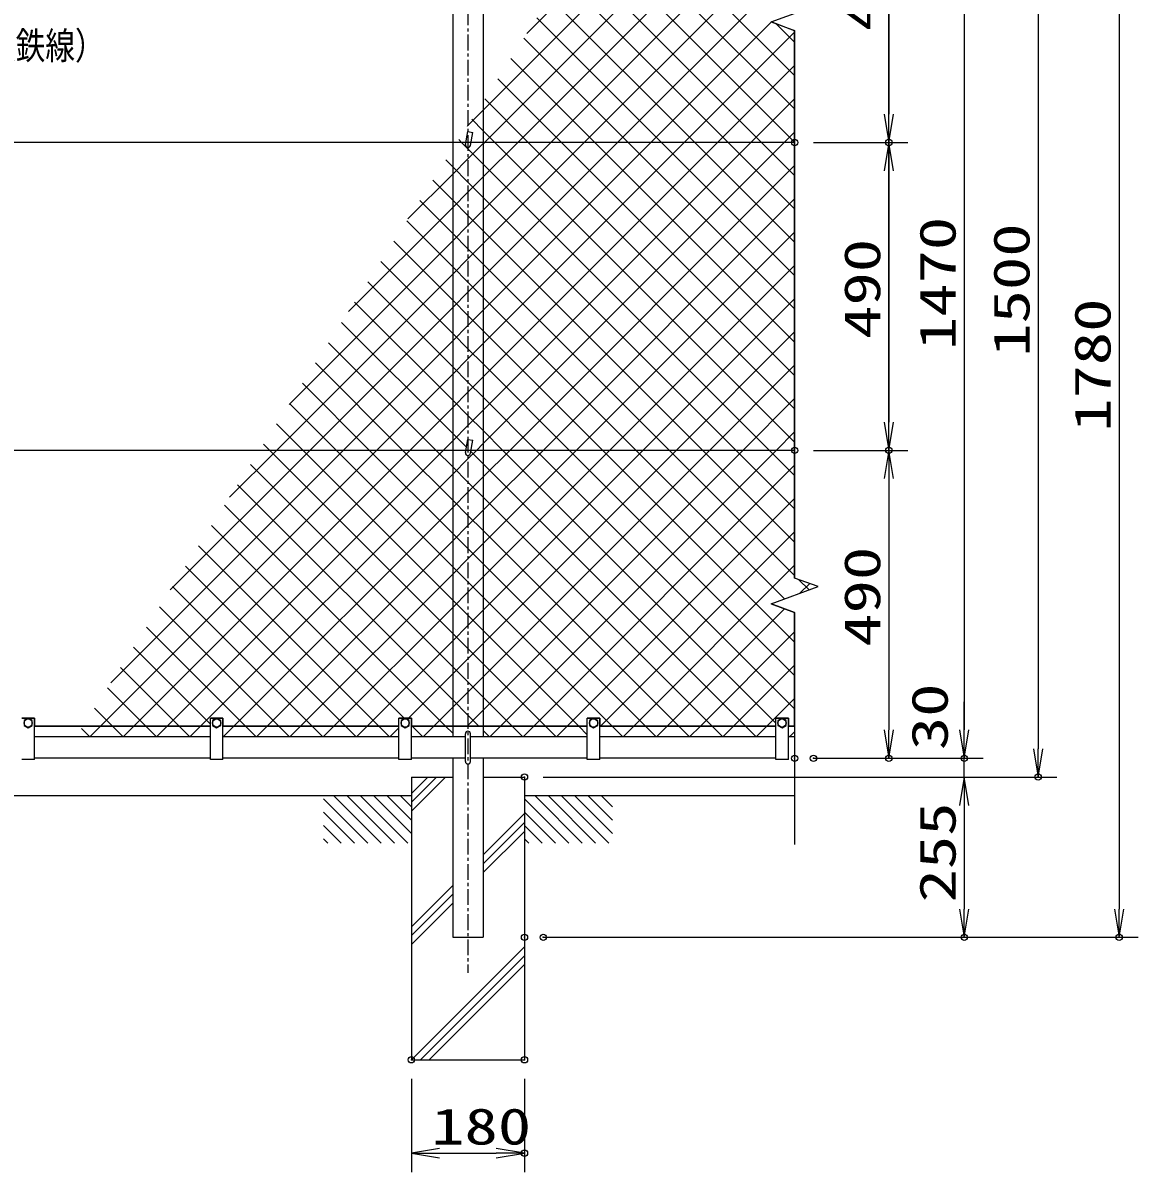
# Model space of a CAD drawing. Units: millimetres, scale not verified. Extents: x -4425 to 4425, y -3150 to 3150.
# Drawn here: x -1352 to 423, y 99 to 1928 of the extents above; entities that cross this region are included whole.
import ezdxf
from ezdxf.enums import TextEntityAlignment as Align

# ---------------------------------------------------------------- set-up
doc = ezdxf.new("R2010")
doc.units = ezdxf.units.MM
doc.header["$LTSCALE"] = 20
doc.header["$PDMODE"] = 32
doc.header["$PDSIZE"] = 10
doc.linetypes.add('USER1', pattern=[2, 1.25, -0.25, 0.25, -0.25])
for name, color, linetype, lineweight in [('0-0_1', 7, 'Continuous', 25), ('0-1_EXTCNT-L', 1, 'Continuous', 25), ('0-2_0', 7, 'Continuous', 25), ('0-4_Hatch', 8, 'Continuous', 25)]:
    doc.layers.add(name, color=color, linetype=linetype, lineweight=lineweight)
doc.layers.add('0-3_DEFPOINTS', color=7, linetype='Continuous')
doc.styles.add('ＭＳ ゴシック', font='')
doc.styles.get('ＭＳ ゴシック').set_extended_font_data('MS Gothic')

# ---------------------------------------------------------------- blocks, each defined once
blk = doc.blocks.new('DARROWS')
at = {"layer": '0-2_0', "color": 2}
blk.add_line((0, 0), (-19.982, 0), dxfattribs=at)
blk.add_lwpolyline([(-20, -3.333), (0, 0), (-20, 3.333)], dxfattribs=at)

msp = doc.modelspace()

# ---------------------------------------------------------------- linework, layer by layer
at = {"layer": '0-0_1', "color": 4, "linetype": 'USER1'}
msp.add_line((-643.99, 2309.05), (-643.99, 416.03), dxfattribs=at)
at = {"layer": '0-0_1', "color": 4}
for p, q in [((26.01, 1737.43), (26.01, 2227.43)), ((-161.57, 1929.25), (-123.99, 1915.57)), ((-125.13, 1915.99), (-123.99, 1914.94)), ((-123.99, 1915.57), (-123.99, 1044.29)), ((26.01, 1247.43), (26.01, 1737.43)), ((-86.4, 1030.61), (-123.99, 1044.29)), ((-161.57, 1003.25), (-86.4, 1030.61)), ((-161.57, 1003.25), (-123.99, 989.57)), ((-123.99, 989.57), (-123.99, 620.37)), ((-733.99, 673.23), (-679.78, 727.43)), ((-733.99, 687.37), (-693.92, 727.43)), ((-733.99, 701.51), (-708.06, 727.43)), ((-857.22, 697.43), (-782.22, 622.43)), ((-836.01, 697.43), (-761.01, 622.43)), ((-814.8, 697.43), (-739.8, 622.43)), ((-793.59, 697.43), (-733.99, 637.83)), ((-772.37, 697.43), (-733.99, 659.05)), ((-751.16, 697.43), (-733.99, 680.26)), ((-537.22, 697.43), (-462.22, 622.43)), ((-516.01, 697.43), (-441.01, 622.43)), ((-494.8, 697.43), (-419.8, 622.43)), ((-473.59, 697.43), (-413.99, 637.83)), ((-452.37, 697.43), (-413.99, 659.05)), ((-431.16, 697.43), (-413.99, 680.26)), ((-873.99, 692.98), (-803.44, 622.43)), ((-553.99, 692.98), (-483.44, 622.43)), ((-873.99, 671.77), (-824.65, 622.43)), ((-619.69, 603.68), (-553.99, 669.38)), ((-553.99, 671.77), (-504.65, 622.43)), ((-873.99, 650.56), (-845.86, 622.43)), ((-619.69, 589.54), (-553.99, 655.24)), ((-619.69, 575.39), (-553.99, 641.09)), ((-553.99, 650.56), (-525.86, 622.43)), ((-873.99, 629.34), (-867.08, 622.43)), ((-553.99, 629.34), (-547.08, 622.43)), ((-733.99, 489.38), (-668.29, 555.08)), ((-733.99, 475.24), (-668.29, 540.94)), ((-733.99, 461.09), (-668.29, 526.79)), ((-733.8, 277.43), (-553.99, 457.25)), ((-719.66, 277.43), (-553.99, 443.1)), ((-705.52, 277.43), (-553.99, 428.96))]:
    msp.add_line(p, q, dxfattribs=at)
at = {"layer": '0-0_1'}
for p, q in [((-668.29, 2193.43), (-668.29, 791.43)), ((-619.69, 2193.43), (-619.69, 791.43)), ((-123.99, 1737.43), (-3163.99, 1737.43)), ((-640.03, 1732.85), (-636.38, 1753.53)), ((-640.03, 1242.85), (-636.38, 1263.53)), ((-123.99, 1247.43), (-3163.99, 1247.43)), ((-1333.99, 821.43), (-1353.99, 821.43)), ((-1333.99, 755.43), (-1333.99, 821.43)), ((-1053.99, 808.43), (-1333.99, 808.43)), ((-1053.99, 755.43), (-1053.99, 821.43)), ((-1033.99, 821.43), (-1053.99, 821.43)), ((-1033.99, 755.43), (-1033.99, 821.43)), ((-753.99, 808.43), (-1033.99, 808.43)), ((-753.99, 755.43), (-753.99, 821.43)), ((-733.99, 821.43), (-753.99, 821.43)), ((-733.99, 755.43), (-733.99, 821.43)), ((-453.99, 808.43), (-733.99, 808.43)), ((-453.99, 755.43), (-453.99, 821.43)), ((-433.99, 821.43), (-453.99, 821.43)), ((-433.99, 755.43), (-433.99, 821.43)), ((-153.99, 808.43), (-433.99, 808.43)), ((-153.99, 755.43), (-153.99, 821.43)), ((-133.99, 821.43), (-153.99, 821.43)), ((-133.99, 755.43), (-133.99, 821.43)), ((-123.99, 808.43), (-133.99, 808.43)), ((-1053.99, 791.43), (-1333.99, 791.43)), ((-753.99, 791.43), (-1033.99, 791.43)), ((-647.99, 791.43), (-733.99, 791.43)), ((-647.99, 752.43), (-647.99, 796.43)), ((-639.99, 752.43), (-639.99, 796.43)), ((-453.99, 791.43), (-639.99, 791.43)), ((-153.99, 791.43), (-433.99, 791.43)), ((-123.99, 791.43), (-133.99, 791.43)), ((-1333.99, 755.43), (-1353.99, 755.43)), ((-1053.99, 757.43), (-1333.99, 757.43)), ((-1033.99, 755.43), (-1053.99, 755.43)), ((-753.99, 757.43), (-1033.99, 757.43)), ((-733.99, 755.43), (-753.99, 755.43)), ((-647.99, 757.43), (-733.99, 757.43)), ((-668.29, 757.43), (-668.29, 472.43)), ((-453.99, 757.43), (-639.99, 757.43)), ((-619.69, 757.43), (-619.69, 472.43)), ((-433.99, 755.43), (-453.99, 755.43)), ((-153.99, 757.43), (-433.99, 757.43)), ((-133.99, 755.43), (-153.99, 755.43)), ((-733.99, 727.43), (-733.99, 277.43)), ((-733.99, 727.43), (-668.29, 727.43)), ((-619.69, 727.43), (-553.99, 727.43)), ((-553.99, 727.43), (-553.99, 277.43)), ((-733.99, 697.43), (-2553.99, 697.43)), ((-123.99, 697.43), (-553.99, 697.43)), ((-668.29, 472.43), (-619.69, 472.43)), ((-733.99, 277.43), (-553.99, 277.43))]:
    msp.add_line(p, q, dxfattribs=at)
for points in [[(-647.92, 1734.18), (-644.27, 1754.86), (-636.38, 1753.53)], [(-647.92, 1244.18), (-644.27, 1264.86), (-636.38, 1263.53)], [(-1353.99, 821.43), (-1333.99, 821.43), (-1333.99, 808.43), (-1053.99, 808.43), (-1053.99, 821.43), (-1033.99, 821.43), (-1033.99, 808.43), (-753.99, 808.43), (-753.99, 821.43), (-733.99, 821.43), (-733.99, 808.43), (-453.99, 808.43), (-453.99, 821.43), (-433.99, 821.43), (-433.99, 808.43), (-153.99, 808.43)], [(-153.99, 808.43), (-153.99, 821.43), (-133.99, 821.43), (-133.99, 808.43), (-123.99, 808.43)]]:
    msp.add_lwpolyline(points, dxfattribs=at)
for points in [[(-1343.99, 821.06), (-1350.49, 817.31), (-1350.49, 809.81), (-1343.99, 806.05), (-1337.49, 809.81), (-1337.49, 817.31)], [(-1043.99, 821.06), (-1050.49, 817.31), (-1050.49, 809.81), (-1043.99, 806.05), (-1037.49, 809.81), (-1037.49, 817.31)], [(-743.99, 821.06), (-750.49, 817.31), (-750.49, 809.81), (-743.99, 806.05), (-737.49, 809.81), (-737.49, 817.31)], [(-443.99, 821.06), (-450.49, 817.31), (-450.49, 809.81), (-443.99, 806.05), (-437.49, 809.81), (-437.49, 817.31)], [(-143.99, 821.06), (-150.49, 817.31), (-150.49, 809.81), (-143.99, 806.05), (-137.49, 809.81), (-137.49, 817.31)]]:
    msp.add_lwpolyline(points, close=True, dxfattribs=at)
for centre in [(-1343.99, 813.56), (-1043.99, 813.56), (-743.99, 813.56), (-443.99, 813.56), (-143.99, 813.56)]:
    msp.add_circle(centre, 6.5, dxfattribs=at)
for centre, start, end in [((-643.99, 1733.43), 169.25091, 351.57761), ((-643.99, 1243.43), 169.25091, 351.57761), ((-643.99, 796.43), 0, 180), ((-643.99, 752.43), 180, 0)]:
    msp.add_arc(centre, 4, start, end, dxfattribs=at)
at = {"layer": '0-1_EXTCNT-L', "color": 2}
for p, q in [((392.6, 2207.43), (392.6, 517.43)), ((26.01, 2182.43), (26.01, 1782.43)), ((146.01, 2182.43), (146.01, 802.43)), ((263.6, 2182.43), (263.6, 772.43)), ((26.01, 1692.43), (26.01, 1292.43)), ((26.01, 1202.43), (26.01, 802.43)), ((146.01, 802.43), (146.01, 847.43)), ((146.01, 727.43), (146.01, 757.43)), ((146.01, 682.43), (146.01, 637.43)), ((146.01, 682.43), (146.01, 517.43)), ((-688.99, 128.91), (-598.99, 128.91))]:
    msp.add_line(p, q, dxfattribs=at)
at = {"layer": '0-1_EXTCNT-L'}
for p, q in [((-93.99, 1737.43), (56.01, 1737.43)), ((-93.99, 1737.43), (56.01, 1737.43)), ((-93.99, 1247.43), (56.01, 1247.43)), ((-93.99, 1247.43), (56.01, 1247.43)), ((-93.99, 757.43), (56.01, 757.43)), ((-63.99, 757.43), (176.01, 757.43)), ((-63.99, 757.43), (176.01, 757.43)), ((-523.99, 727.43), (293.6, 727.43)), ((-523.99, 727.43), (176.01, 727.43)), ((-523.99, 727.43), (176.01, 727.43)), ((-523.99, 472.43), (176.01, 472.43)), ((-493.99, 472.43), (422.6, 472.43)), ((-733.99, 247.43), (-733.99, 98.91)), ((-553.99, 247.43), (-553.99, 98.91))]:
    msp.add_line(p, q, dxfattribs=at)
at = {"layer": '0-3_DEFPOINTS'}
for p in [(-123.99, 1737.43), (26.01, 1737.43), (-123.99, 1247.43), (26.01, 1247.43), (-123.99, 757.43), (-93.99, 757.43), (26.01, 757.43), (146.01, 757.43), (146.01, 757.43), (-553.99, 727.43), (-553.99, 727.43), (263.6, 727.43), (-553.99, 472.43), (-523.99, 472.43), (146.01, 472.43), (392.6, 472.43), (-733.99, 277.43), (-553.99, 277.43), (-553.99, 128.91)]:
    msp.add_point(p, dxfattribs=at)
at = {"layer": '0-4_Hatch'}
for p, q in [((-550.27, 1911.09), (-284.93, 2176.43)), ((-123.99, 1843.79), (-410.08, 2129.88)), ((-123.99, 1790.76), (-430.79, 2097.56)), ((-458.77, 1737.43), (-123.99, 2072.21)), ((-123.99, 1737.73), (-451.5, 2065.24)), ((-176.73, 1737.43), (-472.21, 2032.92)), ((-405.73, 1737.43), (-123.99, 2019.18)), ((-229.76, 1737.43), (-492.92, 2000.6)), ((-282.79, 1737.43), (-513.63, 1968.27)), ((-335.82, 1737.43), (-534.34, 1935.95)), ((-123.99, 1896.83), (-153.46, 1926.3)), ((-388.86, 1737.43), (-555.05, 1903.63)), ((-299.67, 1737.43), (-123.99, 1913.11)), ((-441.89, 1737.43), (-575.77, 1871.31)), ((-246.63, 1737.43), (-123.99, 1860.08)), ((-494.92, 1737.43), (-596.48, 1838.99)), ((-547.96, 1737.43), (-617.19, 1806.66)), ((-193.6, 1737.43), (-123.99, 1807.05)), ((-619.69, 1576.51), (-458.77, 1737.43)), ((-619.69, 1523.48), (-405.73, 1737.43)), ((-619.69, 1417.41), (-299.67, 1737.43)), ((-619.69, 1364.38), (-246.63, 1737.43)), ((-619.69, 1311.35), (-193.6, 1737.43)), ((-123.99, 1313.46), (-547.96, 1737.43)), ((-123.99, 1366.5), (-494.92, 1737.43)), ((-123.99, 1419.53), (-441.89, 1737.43)), ((-123.99, 1472.56), (-388.86, 1737.43)), ((-123.99, 1525.6), (-335.82, 1737.43)), ((-123.99, 1578.63), (-282.79, 1737.43)), ((-123.99, 1631.66), (-229.76, 1737.43)), ((-123.99, 1684.69), (-176.73, 1737.43)), ((-668.29, 1698.66), (-679.32, 1709.7)), ((-577.53, 1247.43), (-123.99, 1700.98)), ((-643.99, 1674.36), (-668.29, 1698.66)), ((-668.29, 1645.63), (-700.03, 1677.38)), ((-619.69, 1650.06), (-643.99, 1674.36)), ((-217.06, 1247.43), (-619.69, 1650.06)), ((-524.5, 1247.43), (-123.99, 1647.95)), ((-668.29, 1592.6), (-720.74, 1645.05)), ((-643.99, 1621.33), (-668.29, 1645.63)), ((-668.29, 1539.56), (-741.45, 1612.73)), ((-619.69, 1597.03), (-643.99, 1621.33)), ((-643.99, 1568.3), (-668.29, 1592.6)), ((-270.09, 1247.43), (-619.69, 1597.03)), ((-471.47, 1247.43), (-123.99, 1594.92)), ((-668.29, 1486.53), (-762.16, 1580.41)), ((-643.99, 1552.21), (-619.69, 1576.51)), ((-619.69, 1544), (-643.99, 1568.3)), ((-668.29, 1433.5), (-782.88, 1548.09)), ((-668.29, 1527.91), (-643.99, 1552.21)), ((-643.99, 1515.27), (-668.29, 1539.56)), ((-323.12, 1247.43), (-619.69, 1544)), ((-418.44, 1247.43), (-123.99, 1541.88)), ((-948.77, 1247.43), (-668.29, 1527.91)), ((-643.99, 1499.18), (-619.69, 1523.48)), ((-668.29, 1380.47), (-803.59, 1515.77)), ((-619.69, 1490.97), (-643.99, 1515.27)), ((-668.29, 1327.43), (-824.3, 1483.44)), ((-668.29, 1474.88), (-643.99, 1499.18)), ((-643.99, 1462.23), (-668.29, 1486.53)), ((-376.15, 1247.43), (-619.69, 1490.97)), ((-365.4, 1247.43), (-123.99, 1488.85)), ((-895.73, 1247.43), (-668.29, 1474.88)), ((-619.69, 1437.93), (-643.99, 1462.23)), ((-643.99, 1409.2), (-668.29, 1433.5)), ((-429.19, 1247.43), (-619.69, 1437.93)), ((-312.37, 1247.43), (-123.99, 1435.82)), ((-694.35, 1247.43), (-865.72, 1418.8)), ((-643.99, 1393.11), (-619.69, 1417.41)), ((-619.69, 1384.9), (-643.99, 1409.2)), ((-668.29, 1368.81), (-643.99, 1393.11)), ((-747.39, 1247.43), (-886.43, 1386.48)), ((-643.99, 1356.17), (-668.29, 1380.47)), ((-482.22, 1247.43), (-619.69, 1384.9)), ((-259.34, 1247.43), (-123.99, 1382.78)), ((-800.42, 1247.43), (-907.14, 1354.16)), ((-789.67, 1247.43), (-668.29, 1368.81)), ((-643.99, 1340.08), (-619.69, 1364.38)), ((-619.69, 1331.87), (-643.99, 1356.17)), ((-668.29, 1315.78), (-643.99, 1340.08)), ((-853.45, 1247.43), (-927.85, 1321.83)), ((-643.99, 1303.13), (-668.29, 1327.43)), ((-535.25, 1247.43), (-619.69, 1331.87)), ((-206.3, 1247.43), (-123.99, 1329.75)), ((-736.63, 1247.43), (-668.29, 1315.78)), ((-643.99, 1287.05), (-619.69, 1311.35)), ((-619.69, 1278.83), (-643.99, 1303.13)), ((-906.48, 1247.43), (-948.56, 1289.51)), ((-668.29, 1262.75), (-643.99, 1287.05)), ((-683.6, 1247.43), (-668.29, 1262.75)), ((-588.29, 1247.43), (-619.69, 1278.83)), ((-153.27, 1247.43), (-123.99, 1276.72)), ((-1228.67, 808.43), (-789.67, 1247.43)), ((-1212.46, 877.68), (-842.7, 1247.43)), ((-1175.63, 808.43), (-736.63, 1247.43)), ((-1122.6, 808.43), (-683.6, 1247.43)), ((-1117.86, 1025.31), (-895.73, 1247.43)), ((-1023.26, 1172.94), (-948.77, 1247.43)), ((-959.52, 1247.43), (-969.27, 1257.19)), ((-668.29, 1062.27), (-853.45, 1247.43)), ((-668.29, 1115.3), (-800.42, 1247.43)), ((-668.29, 1168.33), (-747.39, 1247.43)), ((-668.29, 1221.37), (-694.35, 1247.43)), ((-619.69, 1225.8), (-639.54, 1245.65)), ((-619.69, 1205.28), (-577.53, 1247.43)), ((-619.69, 1152.25), (-524.5, 1247.43)), ((-619.69, 1099.21), (-471.47, 1247.43)), ((-619.69, 1046.18), (-418.44, 1247.43)), ((-619.69, 993.15), (-365.4, 1247.43)), ((-619.69, 940.12), (-312.37, 1247.43)), ((-619.69, 887.08), (-259.34, 1247.43)), ((-619.69, 834.05), (-206.3, 1247.43)), ((-592.27, 808.43), (-153.27, 1247.43)), ((-153.99, 813.13), (-588.29, 1247.43)), ((-123.99, 836.17), (-535.25, 1247.43)), ((-123.99, 889.2), (-482.22, 1247.43)), ((-123.99, 942.23), (-429.19, 1247.43)), ((-139.87, 1011.15), (-376.15, 1247.43)), ((-123.99, 1048.3), (-323.12, 1247.43)), ((-123.99, 1101.33), (-270.09, 1247.43)), ((-123.99, 1154.36), (-217.06, 1247.43)), ((-123.99, 1207.4), (-164.02, 1247.43)), ((-202.32, 808.43), (-619.69, 1225.8)), ((-643.99, 1197.07), (-668.29, 1221.37)), ((-539.24, 808.43), (-123.99, 1223.68)), ((-643.99, 1180.98), (-619.69, 1205.28)), ((-619.69, 1172.77), (-643.99, 1197.07)), ((-668.29, 1156.68), (-643.99, 1180.98)), ((-255.35, 808.43), (-619.69, 1172.77)), ((-486.2, 808.43), (-123.99, 1170.65)), ((-679.62, 808.43), (-1031.41, 1160.22)), ((-1016.53, 808.43), (-668.29, 1156.68)), ((-643.99, 1144.03), (-668.29, 1168.33)), ((-643.99, 1127.95), (-619.69, 1152.25)), ((-619.69, 1119.73), (-643.99, 1144.03)), ((-745.65, 821.43), (-1052.12, 1127.9)), ((-668.29, 1103.65), (-643.99, 1127.95)), ((-308.39, 808.43), (-619.69, 1119.73)), ((-433.17, 808.43), (-123.99, 1117.62)), ((-963.5, 808.43), (-668.29, 1103.65)), ((-643.99, 1091), (-668.29, 1115.3)), ((-643.99, 1074.91), (-619.69, 1099.21)), ((-785.68, 808.43), (-1072.83, 1095.58)), ((-619.69, 1066.7), (-643.99, 1091)), ((-838.72, 808.43), (-1093.54, 1063.26)), ((-668.29, 1050.62), (-643.99, 1074.91)), ((-643.99, 1037.97), (-668.29, 1062.27)), ((-361.42, 808.43), (-619.69, 1066.7)), ((-380.14, 808.43), (-123.99, 1064.58)), ((-910.47, 808.43), (-668.29, 1050.62)), ((-643.99, 1021.88), (-619.69, 1046.18)), ((-891.75, 808.43), (-1114.25, 1030.94)), ((-619.69, 1013.67), (-643.99, 1037.97)), ((-100.99, 1025.3), (-117.69, 1042)), ((-115.53, 1020.01), (-99.98, 1035.56)), ((-668.29, 997.58), (-643.99, 1021.88)), ((-414.45, 808.43), (-619.69, 1013.67)), ((-944.78, 808.43), (-1134.96, 998.61)), ((-857.44, 808.43), (-668.29, 997.58)), ((-643.99, 968.85), (-619.69, 993.15)), ((-327.11, 808.43), (-140.1, 995.44)), ((-997.82, 808.43), (-1155.67, 966.29)), ((-668.29, 944.55), (-643.99, 968.85)), ((-467.49, 808.43), (-619.69, 960.64)), ((-274.07, 808.43), (-123.99, 958.52)), ((-1053.99, 811.57), (-1176.38, 933.97)), ((-804.4, 808.43), (-668.29, 944.55)), ((-1103.88, 808.43), (-1197.1, 901.65)), ((-520.52, 808.43), (-619.69, 907.6)), ((-221.04, 808.43), (-123.99, 905.49)), ((-1156.91, 808.43), (-1217.81, 869.33)), ((-573.55, 808.43), (-619.69, 854.57)), ((-168.01, 808.43), (-123.99, 852.45)), ((-1209.95, 808.43), (-1238.52, 837)), ((-1245.98, 791.43), (-1259.23, 804.68)), ((-1245.67, 791.43), (-1228.67, 808.43)), ((-1192.95, 791.43), (-1209.95, 808.43)), ((-1192.63, 791.43), (-1175.63, 808.43)), ((-1139.91, 791.43), (-1156.91, 808.43)), ((-1139.6, 791.43), (-1122.6, 808.43)), ((-1086.88, 791.43), (-1103.88, 808.43)), ((-1033.53, 791.43), (-1016.53, 808.43)), ((-980.81, 791.43), (-997.82, 808.43)), ((-980.5, 791.43), (-963.5, 808.43)), ((-927.78, 791.43), (-944.78, 808.43)), ((-927.47, 791.43), (-910.47, 808.43)), ((-874.75, 791.43), (-891.75, 808.43)), ((-874.44, 791.43), (-857.44, 808.43)), ((-821.72, 791.43), (-838.72, 808.43)), ((-821.4, 791.43), (-804.4, 808.43)), ((-768.68, 791.43), (-785.68, 808.43)), ((-768.37, 791.43), (-753.99, 805.82)), ((-732.65, 808.43), (-733.99, 809.77)), ((-715.65, 791.43), (-732.65, 808.43)), ((-715.34, 791.43), (-698.34, 808.43)), ((-668.29, 797.1), (-679.62, 808.43)), ((-609.27, 791.43), (-592.27, 808.43)), ((-556.55, 791.43), (-573.55, 808.43)), ((-556.24, 791.43), (-539.24, 808.43)), ((-503.52, 791.43), (-520.52, 808.43)), ((-503.2, 791.43), (-486.2, 808.43)), ((-453.99, 794.94), (-467.48, 808.43)), ((-433.99, 807.62), (-433.17, 808.43)), ((-397.45, 791.43), (-414.45, 808.43)), ((-397.14, 791.43), (-380.14, 808.43)), ((-344.42, 791.43), (-361.42, 808.43)), ((-344.11, 791.43), (-327.11, 808.43)), ((-291.39, 791.43), (-308.39, 808.43)), ((-291.07, 791.43), (-274.07, 808.43)), ((-238.35, 791.43), (-255.35, 808.43)), ((-238.04, 791.43), (-221.04, 808.43)), ((-185.32, 791.43), (-202.32, 808.43)), ((-185.01, 791.43), (-168.01, 808.43)), ((-1033.85, 791.43), (-1033.99, 791.57)), ((-609.58, 791.43), (-619.69, 801.54)), ((-132.29, 791.43), (-133.99, 793.13)), ((-131.97, 791.43), (-123.99, 799.42))]:
    msp.add_line(p, q, dxfattribs=at)
for points in [[(-739.47, 1615.83), (-668.29, 1687.01), (-643.99, 1711.31), (-619.69, 1735.61), (-617.86, 1737.43), (-178.86, 2176.43), (-161.86, 2193.43)], [(-644.87, 1763.46), (-643.99, 1764.34), (-619.69, 1788.64), (-231.9, 2176.43), (-214.9, 2193.43)], [(-123.99, 808.43), (-123.99, 989.57), (-161.57, 1003.25), (-86.4, 1030.61), (-123.99, 1044.29), (-123.99, 1914.94), (-161.57, 1929.25), (-86.4, 1956.61), (-123.99, 1970.29), (-123.99, 2176.43)], [(-834.07, 1468.2), (-668.29, 1633.98), (-643.99, 1658.28), (-619.69, 1682.58), (-564.83, 1737.43), (-138.83, 2163.43)], [(-928.66, 1320.57), (-668.29, 1580.95), (-643.99, 1605.24), (-619.69, 1629.54), (-511.8, 1737.43), (-123.99, 2125.25)], [(-842.7, 1247.43), (-668.29, 1421.85), (-643.99, 1446.15), (-619.69, 1470.45), (-352.7, 1737.43), (-161.07, 1929.07)], [(-123.99, 1260.43), (-600.99, 1737.43), (-619.69, 1756.13), (-637.9, 1774.34)], [(-164.02, 1247.43), (-619.69, 1703.1), (-643.99, 1727.4), (-654.02, 1737.43), (-658.61, 1742.02)], [(-630.57, 1247.43), (-619.69, 1258.31), (-140.57, 1737.43), (-123.99, 1754.01)], [(-646.44, 1252.55), (-668.29, 1274.4), (-845.01, 1451.12)], [(-1086.57, 791.43), (-1069.57, 808.43), (-668.29, 1209.71), (-643.99, 1234.01), (-630.57, 1247.43)], [(-619.69, 907.6), (-643.99, 931.9), (-668.29, 956.2), (-959.52, 1247.43)], [(-619.69, 960.64), (-643.99, 984.94), (-668.29, 1009.23), (-906.48, 1247.43)], [(-619.69, 854.57), (-643.99, 878.87), (-668.29, 903.17), (-989.99, 1224.87)], [(-626.58, 808.43), (-643.99, 825.84), (-668.29, 850.14), (-1010.7, 1192.55)], [(-738.37, 821.43), (-668.29, 891.52), (-643.99, 915.82), (-619.69, 940.12)], [(-698.34, 808.43), (-668.29, 838.48), (-643.99, 862.78), (-619.69, 887.08)], [(-645.3, 808.43), (-643.99, 809.75), (-619.69, 834.05)]]:
    msp.add_lwpolyline(points, dxfattribs=at)

# ---------------------------------------------------------------- block references
at = {"layer": '0-1_EXTCNT-L', "xscale": 2.25, "yscale": 2.25}
for p, rotation in [((26.01, 1737.43), 270), ((26.01, 1737.43), 90), ((26.01, 1247.43), 270), ((26.01, 1247.43), 90), ((26.01, 757.43), 270), ((146.01, 757.43), 270), ((146.01, 757.43), 270), ((263.6, 727.43), 270), ((146.01, 727.43), 90), ((146.01, 727.43), 90), ((146.01, 472.43), 270), ((392.6, 472.43), 270), ((-733.99, 128.91), 180)]:
    msp.add_blockref('DARROWS', p, dxfattribs=dict(at, rotation=rotation))
msp.add_blockref('DARROWS', (-553.99, 128.91), dxfattribs=at)

# ---------------------------------------------------------------- texts
at = {"layer": '0-1_EXTCNT-L', "color": 3, "style": 'ＭＳ ゴシック', "width": 1.35}
for s, p in [('490', (29.62, 1914.93)), ('1470', (149.62, 1406.93)), ('1500', (267.2, 1396.43)), ('490', (29.62, 1424.93)), ('1780', (396.2, 1276.93)), ('490', (29.62, 934.93)), ('30', (137.07, 770.31)), ('255', (149.62, 527.93))]:
    msp.add_text(s, height=57.77, rotation=90, dxfattribs=at).set_placement(p, align=Align.BOTTOM_LEFT)
at = {"layer": '0-1_EXTCNT-L', "color": 4, "style": 'ＭＳ ゴシック', "width": 0.8}
msp.add_text('（再生PET樹脂被覆鉄線）', height=43.3, dxfattribs=at).set_placement((-1765.38, 1856.86), align=Align.BOTTOM_LEFT)
at = {"layer": '0-1_EXTCNT-L', "color": 3, "style": 'ＭＳ ゴシック', "width": 1.35}
msp.add_text('180', height=57.77, dxfattribs=at).set_placement((-702.49, 125.3), align=Align.BOTTOM_LEFT)

doc.saveas('drawing.dxf')
